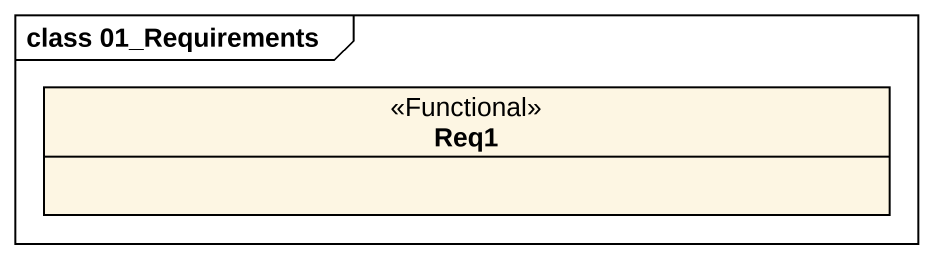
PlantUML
@startuml
mainframe class 01_Requirements
hide circle
hide empty members
class Req1 <<Functional>>
@enduml
